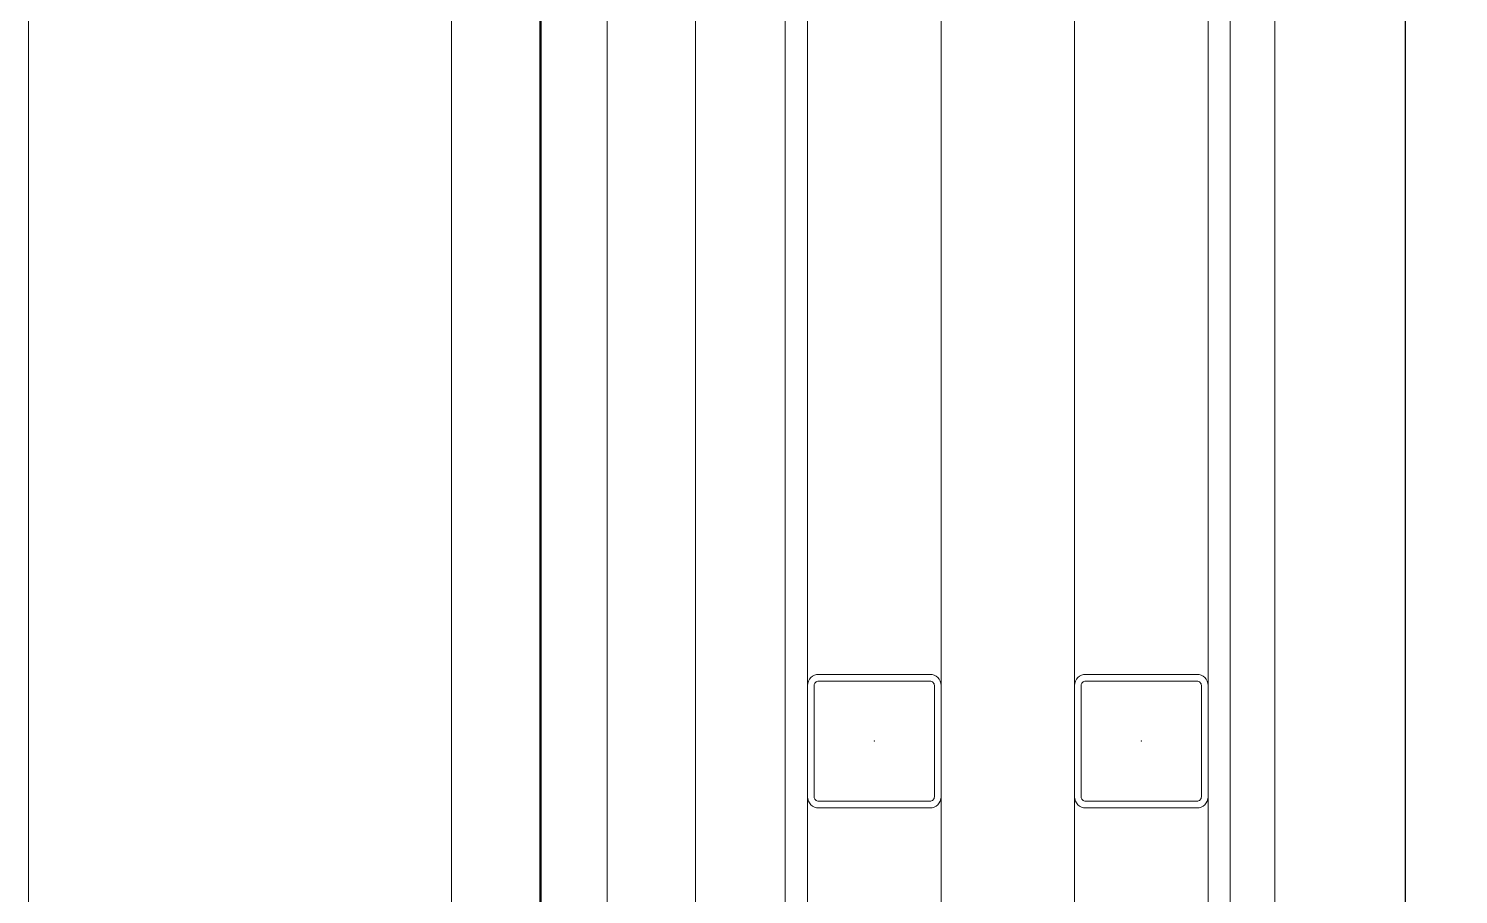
# Model space of a CAD drawing. Extents: x -1439 to 23780, y -1362 to 4476.
# Drawn here: x 7073.5 to 7137.7, y 1379.1 to 1418 of the extents above; entities that cross this region are included whole.
import ezdxf

# ---------------------------------------------------------------- set-up
doc = ezdxf.new("R2010")
doc.units = 0
doc.header["$MEASUREMENT"] = 0
doc.linetypes.add('Audi$0$DOT2', pattern=[0.125, 0, -0.125])
doc.linetypes.add('Audi$0$HIDDEN', pattern=[0.375, 0.25, -0.125])
doc.layers.get('0').update_dxf_attribs({"color": 9, "lineweight": 9})
for name, color, linetype, lineweight in [('Audi$0$06D', 8, 'Continuous', 9), ('Audi$0$10', 8, 'Continuous', 9), ('Audi$0$11', 8, 'Continuous', 9), ('Audi$0$20', 8, 'Audi$0$DOT2', 9), ('Audi$0$33', 8, 'Audi$0$BATTING', 9), ('Audi$0$35', 8, 'Continuous', 9), ('E-KABLO', 7, 'Continuous', 30)]:
    doc.layers.add(name, color=color, linetype=linetype, lineweight=lineweight)
doc.linetypes.add('Audi$0$BATTING', pattern='A,0.0001,-0.1,[134,ltypeshp.shx,S=0.1,R=0,X=-0.1,Y=0],-0.2,[134,ltypeshp.shx,S=0.1,R=180,X=0.1,Y=0],-0.1', length=0.4001)

# ---------------------------------------------------------------- blocks, each defined once
blk = doc.blocks.new('Audi$0$prf-60x60')
for points in [[(-2.5, -6), (2.5, -6, 0.414214), (3, -5.5), (3, -0.5, 0.414214), (2.5, 0), (-2.5, 0, 0.414214), (-3, -0.5), (-3, -5.5, 0.414214)], [(-2.5, -5.7), (2.5, -5.7, 0.414214), (2.7, -5.5), (2.7, -0.5, 0.414214), (2.5, -0.3), (-2.5, -0.3, 0.414214), (-2.7, -0.5), (-2.7, -5.5, 0.414214)]]:
    blk.add_lwpolyline(points, format="xyb", close=True)
at = {"color": 252}
blk.add_point((0, -3), dxfattribs=at)

msp = doc.modelspace()

# ---------------------------------------------------------------- linework, layer by layer
at = {"layer": 'Audi$0$06D'}
for points in [[(7098.174, 861.976), (7092.5, 861.976), (7092.5, 1450)], [(7099.5, 869.976), (7099.5, 1450)]]:
    msp.add_lwpolyline(points, dxfattribs=at)
msp.add_lwpolyline([(7114.5, 1443), (7120.5, 1443), (7120.5, 895.856), (7114.5, 895.856)], close=True, dxfattribs=at)
at = {"layer": 'Audi$0$10'}
msp.add_line((7073.5, 861.676), (7073.5, 2859), dxfattribs=at)
at = {"layer": 'Audi$0$10', "const_width": 0.1}
msp.add_lwpolyline([(7096.5, 861.976), (7096.5, 1456.63)], dxfattribs=at)
at = {"layer": 'Audi$0$11'}
for points in [[(7107.5, 1450), (7127.5, 1450), (7127.5, 888.856), (7107.5, 888.856)], [(7108.5, 1449), (7126.5, 1449), (7126.5, 889.856), (7108.5, 889.856)]]:
    msp.add_lwpolyline(points, close=True, dxfattribs=at)
at = {"layer": 'Audi$0$20', "linetype": 'Audi$0$HIDDEN', "lineweight": 0}
msp.add_lwpolyline([(7129.5, 979.758, -0.152644), (10705.5, 2076.188, -0.10573)], format="xyb", dxfattribs=at)
at = {"layer": 'Audi$0$33', "ltscale": 0.4}
msp.add_lwpolyline([(7103.468, 1450), (7103.498, 871.534), (7103.498, 871.534)], dxfattribs=at)
at = {"layer": 'Audi$0$35'}
msp.add_lwpolyline([(7497.5, 1835), (7497.5, 1182.711), (7497.581, 1182.573, 0.017498), (7129.5, 947.482), (7129.5, 1835)], format="xyb", close=True, dxfattribs=at)
at = {"layer": 'E-KABLO', "color": 4}
msp.add_line((7135.358, 1815.077), (7135.358, 1016.596), dxfattribs=at)

# ---------------------------------------------------------------- block references
at = {"layer": 'Audi$0$10'}
for p in [(7111.5, 1389), (7123.5, 1389)]:
    msp.add_blockref('Audi$0$prf-60x60', p, dxfattribs=at)

doc.saveas('drawing.dxf')
